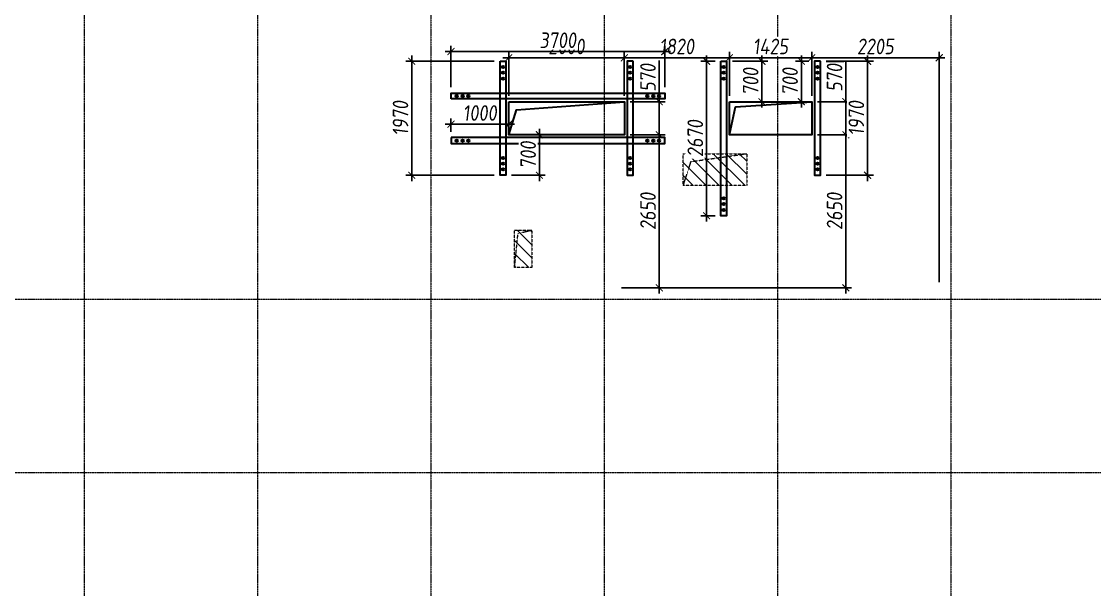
# Model space of a CAD drawing. Header units: millimetres. Extents: x -233751 to 529254, y -907864 to 285890.
# Drawn here: x 65558 to 84130, y -86417 to -76593 of the extents above; entities that cross this region are included whole.
import ezdxf

# ---------------------------------------------------------------- set-up
doc = ezdxf.new("R2010")
doc.units = ezdxf.units.MM
doc.linetypes.add('ADSK_Штриховая_ш2 п1', pattern=[3, 2, -1])
doc.linetypes.add('осевая', pattern=[2, 1.25, -0.25, 0.25, -0.25])
doc.layers.get('0').update_dxf_attribs({"lineweight": 30})
doc.layers.get('Defpoints').update_dxf_attribs({"lineweight": 0})
for name, color, linetype, lineweight in [('КР_Металл', 3, 'Continuous', 30), ('КР_Новые отверстия', 5, 'Continuous', 30), ('КР_Оси', 7, 'Continuous', 5), ('КР_Размеры отверстия', 7, 'Continuous', 5), ('КР_Размеры усиление', 1, 'Continuous', 5), ('КР_Сущ отверстия', 6, 'Continuous', 15)]:
    doc.layers.add(name, color=color, linetype=linetype, lineweight=lineweight)
doc.styles.add('ISOCPEUR', font='isocpeur.ttf', dxfattribs={"width": 0.85, "oblique": 7})
doc.dimstyles.new('R_100', dxfattribs={"dimtxt": 270, "dimasz": 120, "dimexe": 100, "dimexo": 100, "dimgap": 60, "dimtad": 1, "dimdec": 0, "dimrnd": 5, "dimzin": 0, "dimdsep": 46, "dimtxsty": 'ISOCPEUR', "dimblk": 'ARCHTICK', "dimcen": 0, "dimdle": 100, "dimclrd": 256, "dimclre": 256, "dimclrt": 256, "dimadec": 0, "dimazin": 0, "dimtfac": 2, "dimtdec": 0, "dimtmove": 0, "dimatfit": 3, "dimfxl": 1, "dimtvp": 3, "dimtfill": 1, "dimtolj": 1, "dimtzin": 0, "dimarcsym": 0})

# ---------------------------------------------------------------- blocks, each defined once
blk = doc.blocks.new('*U2117')
at = {"color": 0, "linetype": 'ByBlock', "lineweight": -2, "ltscale": 10}
blk.add_line((0, 0), (-71487, 0), dxfattribs=at)
blk = doc.blocks.new('*U2118')
at = {"color": 0, "linetype": 'ByBlock', "lineweight": -2, "ltscale": 10}
blk.add_line((0, 0), (-71487, 0), dxfattribs=at)
blk = doc.blocks.new('*U2127')
at = {"color": 0, "linetype": 'ByBlock', "lineweight": -2, "ltscale": 10}
blk.add_line((0, 0), (0, -53278), dxfattribs=at)
blk = doc.blocks.new('*U2128')
at = {"color": 0, "linetype": 'ByBlock', "lineweight": -2, "ltscale": 10}
blk.add_line((0, 0), (0, -53278), dxfattribs=at)
blk = doc.blocks.new('*U2129')
at = {"color": 0, "linetype": 'ByBlock', "lineweight": -2, "ltscale": 10}
blk.add_line((0, 0), (0, -53278), dxfattribs=at)
blk = doc.blocks.new('*U2130')
at = {"color": 0, "linetype": 'ByBlock', "lineweight": -2, "ltscale": 10}
blk.add_line((0, 0), (0, -53278), dxfattribs=at)
blk = doc.blocks.new('*U2131')
at = {"color": 0, "linetype": 'ByBlock', "lineweight": -2, "ltscale": 10}
blk.add_line((0, 0), (0, -53278), dxfattribs=at)
blk = doc.blocks.new('*U2132')
at = {"color": 0, "linetype": 'ByBlock', "lineweight": -2, "ltscale": 10}
blk.add_line((0, 0), (0, -53278), dxfattribs=at)
blk = doc.blocks.new('_ArchTick')
at = {"color": 0, "linetype": 'ByBlock', "const_width": 0.15}
blk.add_lwpolyline([(-0.5, -0.5), (0.5, 0.5)], dxfattribs=at)
blk = doc.blocks.new('*D1101')
at = {"layer": 'Defpoints', "color": 0, "transparency": 16777216}
for p in [(81442, -77220), (79236, -77980), (81442, -81199)]:
    blk.add_point(p, dxfattribs=at)
at = {"layer": 'КР_Размеры отверстия', "lineweight": -2, "transparency": 16777216}
for p, q in [((79136, -77220), (81542, -77220)), ((79236, -77880), (79236, -77120)), ((81442, -81099), (81442, -77120))]:
    blk.add_line(p, q, dxfattribs=at)
at = {"layer": 'КР_Размеры отверстия', "lineweight": -2, "transparency": 16777216, "xscale": 120, "yscale": 120, "zscale": 120, "rotation": 180}
blk.add_blockref('_ArchTick', (79236, -77220), dxfattribs=at)
at = {"layer": 'КР_Размеры отверстия', "lineweight": -2, "transparency": 16777216, "xscale": 120, "yscale": 120, "zscale": 120}
blk.add_blockref('_ArchTick', (81442, -77220), dxfattribs=at)
at = {"layer": 'КР_Размеры отверстия', "transparency": 16777216, "insert": (80339, -77025), "char_height": 270, "attachment_point": 5, "style": 'ISOCPEUR', "bg_fill": 3, "box_fill_scale": 1.1, "bg_fill_color": 256, "bg_fill_true_color": 13158600, "bg_fill_transparency": 0}
blk.add_mtext('\\A1;2205', dxfattribs=at)
blk = doc.blocks.new('*D1102')
at = {"layer": 'Defpoints', "color": 0, "transparency": 16777216}
for p in [(77812, -77220), (77812, -77980), (79236, -77980)]:
    blk.add_point(p, dxfattribs=at)
at = {"layer": 'КР_Размеры отверстия', "lineweight": -2, "transparency": 16777216}
for p, q in [((79336, -77220), (77712, -77220)), ((77812, -77880), (77812, -77120)), ((79236, -77880), (79236, -77120))]:
    blk.add_line(p, q, dxfattribs=at)
at = {"layer": 'КР_Размеры отверстия', "lineweight": -2, "transparency": 16777216, "xscale": 120, "yscale": 120, "zscale": 120, "rotation": 180}
blk.add_blockref('_ArchTick', (77812, -77220), dxfattribs=at)
at = {"layer": 'КР_Размеры отверстия', "lineweight": -2, "transparency": 16777216, "xscale": 120, "yscale": 120, "zscale": 120}
blk.add_blockref('_ArchTick', (79236, -77220), dxfattribs=at)
at = {"layer": 'КР_Размеры отверстия', "transparency": 16777216, "insert": (78524, -77025), "char_height": 270, "attachment_point": 5, "style": 'ISOCPEUR', "bg_fill": 3, "box_fill_scale": 1.1, "bg_fill_color": 256, "bg_fill_true_color": 13158600, "bg_fill_transparency": 0}
blk.add_mtext('\\A1;1425', dxfattribs=at)
blk = doc.blocks.new('*D1103')
at = {"layer": 'Defpoints', "color": 0, "transparency": 16777216}
for p in [(75992, -77220), (75992, -77980), (77812, -77980)]:
    blk.add_point(p, dxfattribs=at)
at = {"layer": 'КР_Размеры отверстия', "lineweight": -2, "transparency": 16777216}
for p, q in [((77912, -77220), (75892, -77220)), ((75992, -77880), (75992, -77120)), ((77812, -77880), (77812, -77120))]:
    blk.add_line(p, q, dxfattribs=at)
at = {"layer": 'КР_Размеры отверстия', "lineweight": -2, "transparency": 16777216, "xscale": 120, "yscale": 120, "zscale": 120, "rotation": 180}
blk.add_blockref('_ArchTick', (75992, -77220), dxfattribs=at)
at = {"layer": 'КР_Размеры отверстия', "lineweight": -2, "transparency": 16777216, "xscale": 120, "yscale": 120, "zscale": 120}
blk.add_blockref('_ArchTick', (77812, -77220), dxfattribs=at)
at = {"layer": 'КР_Размеры отверстия', "transparency": 16777216, "insert": (76902, -77025), "char_height": 270, "attachment_point": 5, "style": 'ISOCPEUR', "bg_fill": 3, "box_fill_scale": 1.1, "bg_fill_color": 256, "bg_fill_true_color": 13158600, "bg_fill_transparency": 0}
blk.add_mtext('\\A1;1820', dxfattribs=at)
blk = doc.blocks.new('*D1104')
at = {"layer": 'Defpoints', "color": 0, "transparency": 16777216}
for p in [(73992, -77220), (73992, -77980), (75992, -77980)]:
    blk.add_point(p, dxfattribs=at)
at = {"layer": 'КР_Размеры отверстия', "lineweight": -2, "transparency": 16777216}
for p, q in [((76092, -77220), (73892, -77220)), ((73992, -77880), (73992, -77120)), ((75992, -77880), (75992, -77120))]:
    blk.add_line(p, q, dxfattribs=at)
at = {"layer": 'КР_Размеры отверстия', "lineweight": -2, "transparency": 16777216, "xscale": 120, "yscale": 120, "zscale": 120, "rotation": 180}
blk.add_blockref('_ArchTick', (73992, -77220), dxfattribs=at)
at = {"layer": 'КР_Размеры отверстия', "lineweight": -2, "transparency": 16777216, "xscale": 120, "yscale": 120, "zscale": 120}
blk.add_blockref('_ArchTick', (75992, -77220), dxfattribs=at)
at = {"layer": 'КР_Размеры отверстия', "transparency": 16777216, "insert": (74992, -77025), "char_height": 270, "attachment_point": 5, "style": 'ISOCPEUR', "bg_fill": 3, "box_fill_scale": 1.1, "bg_fill_color": 256, "bg_fill_true_color": 13158600, "bg_fill_transparency": 0}
blk.add_mtext('\\A1;2000', dxfattribs=at)
blk = doc.blocks.new('*D1105')
at = {"layer": 'Defpoints', "color": 0, "transparency": 16777216}
for p in [(79236, -78552), (75842, -81199), (79826, -81199)]:
    blk.add_point(p, dxfattribs=at)
at = {"layer": 'КР_Размеры отверстия', "lineweight": -2, "transparency": 16777216}
for p, q in [((79336, -78552), (79926, -78552)), ((79826, -78452), (79826, -81299)), ((75942, -81199), (79926, -81199))]:
    blk.add_line(p, q, dxfattribs=at)
at = {"layer": 'КР_Размеры отверстия', "lineweight": -2, "transparency": 16777216, "xscale": 120, "yscale": 120, "zscale": 120}
for p, rotation in [((79826, -78552), 90), ((79826, -81199), 270)]:
    blk.add_blockref('_ArchTick', p, dxfattribs=dict(at, rotation=rotation))
at = {"layer": 'КР_Размеры отверстия', "transparency": 16777216, "insert": (79631, -79875), "char_height": 270, "attachment_point": 5, "rotation": 90, "style": 'ISOCPEUR', "bg_fill": 3, "box_fill_scale": 1.1, "bg_fill_color": 256, "bg_fill_true_color": 13158600, "bg_fill_transparency": 0}
blk.add_mtext('\\A1;2650', dxfattribs=at)
blk = doc.blocks.new('*D1106')
at = {"layer": 'Defpoints', "color": 0, "transparency": 16777216}
for p in [(79236, -77980), (79826, -77980), (79236, -78552)]:
    blk.add_point(p, dxfattribs=at)
at = {"layer": 'КР_Размеры отверстия', "lineweight": -2, "transparency": 16777216}
for p, q in [((79826, -77980), (79826, -77270)), ((79336, -77980), (79926, -77980)), ((79826, -78652), (79826, -77980)), ((79336, -78552), (79926, -78552))]:
    blk.add_line(p, q, dxfattribs=at)
at = {"layer": 'КР_Размеры отверстия', "lineweight": -2, "transparency": 16777216, "xscale": 120, "yscale": 120, "zscale": 120}
for p, rotation in [((79826, -77980), 90), ((79826, -78552), 270)]:
    blk.add_blockref('_ArchTick', p, dxfattribs=dict(at, rotation=rotation))
at = {"layer": 'КР_Размеры отверстия', "transparency": 16777216, "insert": (79631, -77565), "char_height": 270, "attachment_point": 5, "rotation": 90, "style": 'ISOCPEUR', "bg_fill": 3, "box_fill_scale": 1.1, "bg_fill_color": 256, "bg_fill_true_color": 13158600, "bg_fill_transparency": 0}
blk.add_mtext('\\A1;570', dxfattribs=at)
blk = doc.blocks.new('*D1107')
at = {"layer": 'Defpoints', "color": 0, "transparency": 16777216}
for p in [(75992, -78552), (75842, -81199), (76597, -81199)]:
    blk.add_point(p, dxfattribs=at)
at = {"layer": 'КР_Размеры отверстия', "lineweight": -2, "transparency": 16777216}
for p, q in [((76092, -78552), (76697, -78552)), ((76597, -78452), (76597, -81299)), ((75942, -81199), (76697, -81199))]:
    blk.add_line(p, q, dxfattribs=at)
at = {"layer": 'КР_Размеры отверстия', "lineweight": -2, "transparency": 16777216, "xscale": 120, "yscale": 120, "zscale": 120}
for p, rotation in [((76597, -78552), 90), ((76597, -81199), 270)]:
    blk.add_blockref('_ArchTick', p, dxfattribs=dict(at, rotation=rotation))
at = {"layer": 'КР_Размеры отверстия', "transparency": 16777216, "insert": (76402, -79875), "char_height": 270, "attachment_point": 5, "rotation": 90, "style": 'ISOCPEUR', "bg_fill": 3, "box_fill_scale": 1.1, "bg_fill_color": 256, "bg_fill_true_color": 13158600, "bg_fill_transparency": 0}
blk.add_mtext('\\A1;2650', dxfattribs=at)
blk = doc.blocks.new('*D1108')
at = {"layer": 'Defpoints', "color": 0, "transparency": 16777216}
for p in [(75992, -77980), (76597, -77980), (75992, -78552)]:
    blk.add_point(p, dxfattribs=at)
at = {"layer": 'КР_Размеры отверстия', "lineweight": -2, "transparency": 16777216}
for p, q in [((76597, -77980), (76597, -77270)), ((76092, -77980), (76697, -77980)), ((76597, -78652), (76597, -77980)), ((76092, -78552), (76697, -78552))]:
    blk.add_line(p, q, dxfattribs=at)
at = {"layer": 'КР_Размеры отверстия', "lineweight": -2, "transparency": 16777216, "xscale": 120, "yscale": 120, "zscale": 120}
for p, rotation in [((76597, -77980), 90), ((76597, -78552), 270)]:
    blk.add_blockref('_ArchTick', p, dxfattribs=dict(at, rotation=rotation))
at = {"layer": 'КР_Размеры отверстия', "transparency": 16777216, "insert": (76402, -77565), "char_height": 270, "attachment_point": 5, "rotation": 90, "style": 'ISOCPEUR', "bg_fill": 3, "box_fill_scale": 1.1, "bg_fill_color": 256, "bg_fill_true_color": 13158600, "bg_fill_transparency": 0}
blk.add_mtext('\\A1;570', dxfattribs=at)
blk = doc.blocks.new('*D1325')
at = {"layer": 'Defpoints', "color": 0, "transparency": 16777216}
for p in [(76692, -77112), (72992, -77830), (76692, -77830)]:
    blk.add_point(p, dxfattribs=at)
at = {"layer": 'КР_Размеры усиление', "color": 3, "lineweight": -2, "transparency": 16777216}
for p, q in [((72992, -77730), (72992, -77012)), ((76692, -77730), (76692, -77012)), ((72892, -77112), (76792, -77112))]:
    blk.add_line(p, q, dxfattribs=at)
at = {"layer": 'КР_Размеры усиление', "color": 3, "lineweight": -2, "transparency": 16777216, "xscale": 120, "yscale": 120, "zscale": 120, "rotation": 180}
blk.add_blockref('_ArchTick', (72992, -77112), dxfattribs=at)
at = {"layer": 'КР_Размеры усиление', "color": 3, "lineweight": -2, "transparency": 16777216, "xscale": 120, "yscale": 120, "zscale": 120}
blk.add_blockref('_ArchTick', (76692, -77112), dxfattribs=at)
at = {"layer": 'КР_Размеры усиление', "color": 3, "transparency": 16777216, "insert": (74842, -76917), "char_height": 270, "attachment_point": 5, "style": 'ISOCPEUR', "bg_fill": 3, "box_fill_scale": 1.1, "bg_fill_color": 256, "bg_fill_true_color": 13158600, "bg_fill_transparency": 0}
blk.add_mtext('\\A1;3700', dxfattribs=at)
blk = doc.blocks.new('*D1326')
at = {"layer": 'Defpoints', "color": 0, "transparency": 16777216}
for p in [(79386, -77280), (80203, -77280), (79386, -79252)]:
    blk.add_point(p, dxfattribs=at)
at = {"layer": 'КР_Размеры усиление', "lineweight": -2, "transparency": 16777216}
for p, q in [((80203, -79352), (80203, -77180)), ((79486, -77280), (80303, -77280)), ((79486, -79252), (80303, -79252))]:
    blk.add_line(p, q, dxfattribs=at)
at = {"layer": 'КР_Размеры усиление', "lineweight": -2, "transparency": 16777216, "xscale": 120, "yscale": 120, "zscale": 120}
for p, rotation in [((80203, -77280), 90), ((80203, -79252), 270)]:
    blk.add_blockref('_ArchTick', p, dxfattribs=dict(at, rotation=rotation))
at = {"layer": 'КР_Размеры усиление', "transparency": 16777216, "insert": (80008, -78266), "char_height": 270, "attachment_point": 5, "rotation": 90, "style": 'ISOCPEUR', "bg_fill": 3, "box_fill_scale": 1.1, "bg_fill_color": 256, "bg_fill_true_color": 13158600, "bg_fill_transparency": 0}
blk.add_mtext('\\A1;1970', dxfattribs=at)
blk = doc.blocks.new('*D1327')
at = {"layer": 'Defpoints', "color": 0, "transparency": 16777216}
for p in [(72313, -77280), (73842, -77280), (73842, -79252)]:
    blk.add_point(p, dxfattribs=at)
at = {"layer": 'КР_Размеры усиление', "lineweight": -2, "transparency": 16777216}
for p, q in [((72313, -79352), (72313, -77180)), ((73742, -77280), (72213, -77280)), ((73742, -79252), (72213, -79252))]:
    blk.add_line(p, q, dxfattribs=at)
at = {"layer": 'КР_Размеры усиление', "lineweight": -2, "transparency": 16777216, "xscale": 120, "yscale": 120, "zscale": 120}
for p, rotation in [((72313, -77280), 90), ((72313, -79252), 270)]:
    blk.add_blockref('_ArchTick', p, dxfattribs=dict(at, rotation=rotation))
at = {"layer": 'КР_Размеры усиление', "transparency": 16777216, "insert": (72118, -78266), "char_height": 270, "attachment_point": 5, "rotation": 90, "style": 'ISOCPEUR', "bg_fill": 3, "box_fill_scale": 1.1, "bg_fill_color": 256, "bg_fill_true_color": 13158600, "bg_fill_transparency": 0}
blk.add_mtext('\\A1;1970', dxfattribs=at)
blk = doc.blocks.new('*D1362')
at = {"layer": 'Defpoints', "color": 0, "transparency": 16777216}
for p in [(73992, -78551), (73942, -79252)]:
    blk.add_point(p, dxfattribs=at)
at = {"layer": 'КР_Размеры усиление', "lineweight": -2, "transparency": 16777216}
for p, q in [((74092, -78551), (74623, -78551)), ((74523, -78451), (74523, -79352)), ((74042, -79252), (74623, -79252))]:
    blk.add_line(p, q, dxfattribs=at)
at = {"layer": 'КР_Размеры усиление', "lineweight": -2, "transparency": 16777216, "xscale": 120, "yscale": 120, "zscale": 120}
for p, rotation in [((74523, -78551), 90), ((74523, -79252), 270)]:
    blk.add_blockref('_ArchTick', p, dxfattribs=dict(at, rotation=rotation))
at = {"layer": 'КР_Размеры усиление', "transparency": 16777216, "insert": (74328, -78902), "char_height": 270, "attachment_point": 5, "rotation": 90, "style": 'ISOCPEUR', "bg_fill": 3, "box_fill_scale": 1.1, "bg_fill_color": 256, "bg_fill_true_color": 13158600, "bg_fill_transparency": 0}
blk.add_mtext('\\A1;700', dxfattribs=at)
at = {"layer": 'Defpoints', "color": 0, "transparency": 16777216}
blk.add_point((74523, -79252), dxfattribs=at)
blk = doc.blocks.new('*D1363')
at = {"layer": 'Defpoints', "color": 0, "transparency": 16777216}
for p in [(72992, -78370), (73992, -78552), (72992, -78602)]:
    blk.add_point(p, dxfattribs=at)
at = {"layer": 'КР_Размеры усиление', "color": 3, "lineweight": -2, "transparency": 16777216}
for p, q in [((74092, -78370), (72892, -78370)), ((72992, -78502), (72992, -78270)), ((73992, -78452), (73992, -78270))]:
    blk.add_line(p, q, dxfattribs=at)
at = {"layer": 'КР_Размеры усиление', "color": 3, "lineweight": -2, "transparency": 16777216, "xscale": 120, "yscale": 120, "zscale": 120, "rotation": 180}
blk.add_blockref('_ArchTick', (72992, -78370), dxfattribs=at)
at = {"layer": 'КР_Размеры усиление', "color": 3, "lineweight": -2, "transparency": 16777216, "xscale": 120, "yscale": 120, "zscale": 120}
blk.add_blockref('_ArchTick', (73992, -78370), dxfattribs=at)
at = {"layer": 'КР_Размеры усиление', "color": 3, "transparency": 16777216, "insert": (73492, -78175), "char_height": 270, "attachment_point": 5, "style": 'ISOCPEUR', "bg_fill": 3, "box_fill_scale": 1.1, "bg_fill_color": 256, "bg_fill_true_color": 13158600, "bg_fill_transparency": 0}
blk.add_mtext('\\A1;1000', dxfattribs=at)
blk = doc.blocks.new('*D1364')
at = {"layer": 'Defpoints', "color": 0, "transparency": 16777216}
for p in [(79286, -77280), (79235, -77980)]:
    blk.add_point(p, dxfattribs=at)
at = {"layer": 'КР_Размеры усиление', "lineweight": -2, "transparency": 16777216}
for p, q in [((79056, -78080), (79056, -77180)), ((79186, -77280), (78956, -77280)), ((79135, -77980), (78956, -77980))]:
    blk.add_line(p, q, dxfattribs=at)
at = {"layer": 'КР_Размеры усиление', "lineweight": -2, "transparency": 16777216, "xscale": 120, "yscale": 120, "zscale": 120}
for p, rotation in [((79056, -77280), 90), ((79056, -77980), 270)]:
    blk.add_blockref('_ArchTick', p, dxfattribs=dict(at, rotation=rotation))
at = {"layer": 'КР_Размеры усиление', "transparency": 16777216, "insert": (78861, -77630), "char_height": 270, "attachment_point": 5, "rotation": 90, "style": 'ISOCPEUR', "bg_fill": 3, "box_fill_scale": 1.1, "bg_fill_color": 256, "bg_fill_true_color": 13158600, "bg_fill_transparency": 0}
blk.add_mtext('\\A1;700', dxfattribs=at)
at = {"layer": 'Defpoints', "color": 0, "transparency": 16777216}
blk.add_point((79056, -77280), dxfattribs=at)
blk = doc.blocks.new('*D1400')
at = {"layer": 'Defpoints', "color": 0, "transparency": 16777216}
for p in [(77662, -77280), (77415, -79952), (77662, -79952)]:
    blk.add_point(p, dxfattribs=at)
at = {"layer": 'КР_Размеры усиление', "lineweight": -2, "transparency": 16777216}
for p, q in [((77415, -77180), (77415, -80052)), ((77562, -77280), (77315, -77280)), ((77562, -79952), (77315, -79952))]:
    blk.add_line(p, q, dxfattribs=at)
at = {"layer": 'КР_Размеры усиление', "lineweight": -2, "transparency": 16777216, "xscale": 120, "yscale": 120, "zscale": 120}
for p, rotation in [((77415, -77280), 90), ((77415, -79952), 270)]:
    blk.add_blockref('_ArchTick', p, dxfattribs=dict(at, rotation=rotation))
at = {"layer": 'КР_Размеры усиление', "transparency": 16777216, "insert": (77220, -78616), "char_height": 270, "attachment_point": 5, "rotation": 90, "style": 'ISOCPEUR', "bg_fill": 3, "box_fill_scale": 1.1, "bg_fill_color": 256, "bg_fill_true_color": 13158600, "bg_fill_transparency": 0}
blk.add_mtext('\\A1;2670', dxfattribs=at)
blk = doc.blocks.new('*D1401')
at = {"layer": 'Defpoints', "color": 0, "transparency": 16777216}
for p in [(77762, -77280), (77812, -77980)]:
    blk.add_point(p, dxfattribs=at)
at = {"layer": 'КР_Размеры усиление', "lineweight": -2, "transparency": 16777216}
for p, q in [((78374, -78080), (78374, -77180)), ((77862, -77280), (78474, -77280)), ((77912, -77980), (78474, -77980))]:
    blk.add_line(p, q, dxfattribs=at)
at = {"layer": 'КР_Размеры усиление', "lineweight": -2, "transparency": 16777216, "xscale": 120, "yscale": 120, "zscale": 120}
for p, rotation in [((78374, -77280), 90), ((78374, -77980), 270)]:
    blk.add_blockref('_ArchTick', p, dxfattribs=dict(at, rotation=rotation))
at = {"layer": 'КР_Размеры усиление', "transparency": 16777216, "insert": (78179, -77630), "char_height": 270, "attachment_point": 5, "rotation": 90, "style": 'ISOCPEUR', "bg_fill": 3, "box_fill_scale": 1.1, "bg_fill_color": 256, "bg_fill_true_color": 13158600, "bg_fill_transparency": 0}
blk.add_mtext('\\A1;700', dxfattribs=at)
at = {"layer": 'Defpoints', "color": 0, "transparency": 16777216}
blk.add_point((78374, -77280), dxfattribs=at)

msp = doc.modelspace()

# ---------------------------------------------------------------- hatches: boundary and pattern name
at = {"layer": 'КР_Сущ отверстия'}
h = msp.add_hatch(dxfattribs=at)
h.set_pattern_fill('ANSI31', scale=50, angle=90)
h.paths.add_polyline_path([(78112.4, -78879.3), (77012.4, -78879.3), (77012.4, -79429.3), (78112.4, -79429.3)])
h = msp.add_hatch(dxfattribs=at)
h.set_pattern_fill('ANSI31', scale=50, angle=90)
h.paths.add_polyline_path([(74392.4, -80199.3), (74092.4, -80199.3), (74092.4, -80849.3), (74392.4, -80849.3)])

# ---------------------------------------------------------------- linework, layer by layer
at = {"layer": 'КР_Металл'}
for centre in [(73092.4, -77879.7), (73192.4, -77879.7), (73292.4, -77879.7), (73092.4, -78651.5), (73192.4, -78651.5), (73292.4, -78651.5)]:
    msp.add_circle(centre, 20, dxfattribs=at)
at = {"layer": 'КР_Металл', "color": 1}
for centre in [(73892.4, -78951.5), (73892.4, -79051.5), (73892.4, -79151.5)]:
    msp.add_circle(centre, 20, dxfattribs=at)
at = {"layer": 'КР_Новые отверстия'}
for points in [[(73992.4, -77979.7), (75992.4, -77979.7), (75992.4, -78551.5), (73992.4, -78551.5)], [(77812.4, -77979.7), (79235.7, -77979.7), (79235.7, -78551.5), (77812.4, -78551.5)]]:
    msp.add_lwpolyline(points, close=True, dxfattribs=at)
for points in [[(73992.4, -78551.5), (74126.1, -78123), (75992.4, -77979.7)], [(77812.4, -78551.5), (77915.3, -78069.6), (79235.7, -77979.7)]]:
    msp.add_lwpolyline(points, dxfattribs=at)
at = {"layer": 'КР_Сущ отверстия', "linetype": 'ADSK_Штриховая_ш2 п1'}
for points in [[(77012.4, -78879.3), (78112.4, -78879.3), (78112.4, -79429.3), (77012.4, -79429.3)], [(74092.4, -80199.3), (74392.4, -80199.3), (74392.4, -80849.3), (74092.4, -80849.3)]]:
    msp.add_lwpolyline(points, close=True, dxfattribs=at)
for points in [[(77012.4, -79429.3), (77145.7, -79016), (78112.4, -78879.3)], [(74092.4, -80849.3), (74151.9, -80258.3), (74392.4, -80199.3)]]:
    msp.add_lwpolyline(points, dxfattribs=at)

# ---------------------------------------------------------------- block references
at = {"layer": 'КР_Оси', "linetype": 'осевая'}
for name, p in [('*U2127', (66643.7, -65636.9)), ('*U2128', (69643.7, -65636.9)), ('*U2129', (72643.7, -65636.9)), ('*U2130', (75643.7, -65636.9)), ('*U2131', (78643.7, -65636.9)), ('*U2132', (81643.7, -65636.9)), ('*U2118', (119772, -81399.3)), ('*U2117', (119772, -84399.3))]:
    msp.add_blockref(name, p, dxfattribs=at)

# ---------------------------------------------------------------- next in the draw order: dimensions: what is measured, and where the dimension line sits
at = {"layer": 'КР_Размеры отверстия'}
dim = msp.add_linear_dim(base=(81442.4, -77219.8), p1=(79235.7, -77979.7), p2=(81442.4, -81199.3), dimstyle='R_100', override={"dimpost": '\\X'}, dxfattribs=at)
dim.commit()
dim.dimension.update_dxf_attribs({"geometry": '*D1101', "text_midpoint": (80339.1, -77024.8)})

# ---------------------------------------------------------------- next in the draw order: dimensions: what is measured, and where the dimension line sits
dim = msp.add_linear_dim(base=(77812.4, -77219.8), p1=(79235.7, -77979.7), p2=(77812.4, -77979.7), dimstyle='R_100', override={"dimpost": '\\X', "dimtmove": 1}, dxfattribs=at)
dim.commit()
dim.dimension.update_dxf_attribs({"geometry": '*D1102', "text_midpoint": (78524.1, -77024.8)})
dim = msp.add_linear_dim(base=(79826.1, -81199.3), p1=(79235.7, -78551.5), p2=(75842.4, -81199.3), angle=90, dimstyle='R_100', override={"dimpost": '\\X'}, dxfattribs=at)
dim.commit()
dim.dimension.update_dxf_attribs({"geometry": '*D1105', "text_midpoint": (79631.1, -79875.4)})

# ---------------------------------------------------------------- next in the draw order: linework, layer by layer
at = {"layer": 'КР_Металл', "color": 1}
for centre in [(79335.7, -78951.5), (79335.7, -79051.5), (79335.7, -79151.5), (77712.4, -79651.5), (77712.4, -79751.5), (77712.4, -79851.5)]:
    msp.add_circle(centre, 20, dxfattribs=at)

# ---------------------------------------------------------------- next in the draw order: dimensions: what is measured, and where the dimension line sits
at = {"layer": 'КР_Размеры отверстия'}
dim = msp.add_linear_dim(base=(75992.4, -77219.8), p1=(77812.4, -77979.7), p2=(75992.4, -77979.7), dimstyle='R_100', override={"dimpost": '\\X', "dimtmove": 1}, dxfattribs=at)
dim.commit()
dim.dimension.update_dxf_attribs({"geometry": '*D1103', "text_midpoint": (76902.4, -77024.8)})
dim = msp.add_linear_dim(base=(79826.1, -77979.7), p1=(79235.7, -78551.5), p2=(79235.7, -77979.7), angle=90, dimstyle='R_100', override={"dimpost": '\\X'}, dxfattribs=at)
dim.commit()
dim.dimension.update_dxf_attribs({"geometry": '*D1106', "text_midpoint": (79826.1, -77565.1), "dimtype": 160})
dim = msp.add_linear_dim(base=(76597.5, -81199.3), p1=(75992.4, -78551.5), p2=(75842.4, -81199.3), angle=90, dimstyle='R_100', override={"dimpost": '\\X'}, dxfattribs=at)
dim.commit()
dim.dimension.update_dxf_attribs({"geometry": '*D1107', "text_midpoint": (76402.5, -79875.4)})

# ---------------------------------------------------------------- next in the draw order: linework, layer by layer
at = {"layer": 'КР_Металл', "color": 1}
for points in [[(77662.4, -77279.7), (77762.4, -77279.7), (77762.4, -79951.5), (77662.4, -79951.5)], [(79385.7, -77279.7), (79285.7, -77279.7), (79285.7, -79251.5), (79385.7, -79251.5)]]:
    msp.add_lwpolyline(points, close=True, dxfattribs=at)
for centre in [(77712.4, -77379.7), (79335.7, -77379.7), (77712.4, -77479.7), (77712.4, -77579.7), (79335.7, -77479.7), (79335.7, -77579.7), (76092.4, -78951.5), (76092.4, -79051.5), (76092.4, -79151.5)]:
    msp.add_circle(centre, 20, dxfattribs=at)

# ---------------------------------------------------------------- next in the draw order: dimensions: what is measured, and where the dimension line sits
at = {"layer": 'КР_Размеры отверстия'}
dim = msp.add_linear_dim(base=(73992.4, -77219.8), p1=(75992.4, -77979.7), p2=(73992.4, -77979.7), dimstyle='R_100', override={"dimpost": '\\X', "dimtmove": 1}, dxfattribs=at)
dim.commit()
dim.dimension.update_dxf_attribs({"geometry": '*D1104', "text_midpoint": (74992.4, -77024.8)})

# ---------------------------------------------------------------- next in the draw order: linework, layer by layer
at = {"layer": 'КР_Металл', "color": 1}
msp.add_lwpolyline([(73842.4, -77279.7), (73942.4, -77279.7), (73942.4, -79251.5), (73842.4, -79251.5)], close=True, dxfattribs=at)
for centre in [(73892.4, -77379.7), (73892.4, -77479.7), (73892.4, -77579.7)]:
    msp.add_circle(centre, 20, dxfattribs=at)

# ---------------------------------------------------------------- next in the draw order: dimensions: what is measured, and where the dimension line sits
at = {"layer": 'КР_Размеры отверстия'}
dim = msp.add_linear_dim(base=(76597.5, -77979.7), p1=(75992.4, -78551.5), p2=(75992.4, -77979.7), angle=90, dimstyle='R_100', override={"dimpost": '\\X'}, dxfattribs=at)
dim.commit()
dim.dimension.update_dxf_attribs({"geometry": '*D1108', "text_midpoint": (76402.5, -77565.1)})
at = {"layer": 'КР_Размеры усиление'}
for base, p1, p2, picture, middle in [((77415.4, -79951.5), (77662.4, -77279.7), (77662.4, -79951.5), '*D1400', (77220.4, -78615.6)), ((78373.5, -77279.7), (77812.4, -77979.7), (77762.4, -77279.7), '*D1401', (78178.5, -77629.7)), ((79056, -77279.7), (79235.2, -77979.7), (79285.7, -77279.7), '*D1364', (78861, -77629.7)), ((80202.7, -77279.7), (79385.7, -79251.5), (79385.7, -77279.7), '*D1326', (80007.7, -78265.6))]:
    dim = msp.add_linear_dim(base=base, p1=p1, p2=p2, angle=90, dimstyle='R_100', override={"dimpost": '\\X'}, dxfattribs=at)
    dim.commit()
    dim.dimension.update_dxf_attribs({"geometry": picture, "text_midpoint": middle})

# ---------------------------------------------------------------- next in the draw order: linework, layer by layer
at = {"layer": 'КР_Металл', "color": 1}
msp.add_lwpolyline([(76142.4, -77279.7), (76042.4, -77279.7), (76042.4, -79251.5), (76142.4, -79251.5)], close=True, dxfattribs=at)
at = {"layer": 'КР_Металл'}
for points in [[(72992.4, -77929.7), (72992.4, -77829.7), (76692.4, -77829.7), (76692.4, -77929.7)], [(72992.4, -78601.5), (72992.4, -78701.5), (76692.4, -78701.5), (76692.4, -78601.5)]]:
    msp.add_lwpolyline(points, close=True, dxfattribs=at)
at = {"layer": 'КР_Металл', "color": 1}
for centre in [(76092.4, -77379.7), (76092.4, -77479.7), (76092.4, -77579.7)]:
    msp.add_circle(centre, 20, dxfattribs=at)
at = {"layer": 'КР_Металл'}
for centre in [(76392.4, -77879.7), (76492.4, -77879.7), (76592.4, -77879.7), (76392.4, -78651.5), (76492.4, -78651.5), (76592.4, -78651.5)]:
    msp.add_circle(centre, 20, dxfattribs=at)

# ---------------------------------------------------------------- next in the draw order: dimensions: what is measured, and where the dimension line sits
at = {"layer": 'КР_Размеры усиление'}
dim = msp.add_linear_dim(base=(76692.4, -77112.1), p1=(72992.4, -77829.7), p2=(76692.4, -77829.7), dimstyle='R_100', override={"dimpost": '\\X', "dimclrd": 3, "dimclre": 3, "dimclrt": 3, "dimtmove": 1}, dxfattribs=at)
dim.commit()
dim.dimension.update_dxf_attribs({"geometry": '*D1325', "text_midpoint": (74842.4, -76917.1)})
dim = msp.add_linear_dim(base=(74522.6, -79251.5), p1=(73992.4, -78551.5), p2=(73942.4, -79251.5), angle=90, dimstyle='R_100', override={"dimpost": '\\X'}, dxfattribs=at)
dim.commit()
dim.dimension.update_dxf_attribs({"geometry": '*D1362', "text_midpoint": (74327.6, -78901.5)})

# ---------------------------------------------------------------- next in the draw order: dimensions: what is measured, and where the dimension line sits
dim = msp.add_linear_dim(base=(72313.2, -77279.7), p1=(73842.4, -79251.5), p2=(73842.4, -77279.7), angle=90, dimstyle='R_100', override={"dimpost": '\\X'}, dxfattribs=at)
dim.commit()
dim.dimension.update_dxf_attribs({"geometry": '*D1327', "text_midpoint": (72118.2, -78265.6)})

# ---------------------------------------------------------------- next in the draw order: dimensions: what is measured, and where the dimension line sits
dim = msp.add_linear_dim(base=(72992.4, -78370.2), p1=(73992.4, -78551.5), p2=(72992.4, -78601.5), dimstyle='R_100', override={"dimpost": '\\X', "dimclrd": 3, "dimclre": 3, "dimclrt": 3, "dimtmove": 1}, dxfattribs=at)
dim.commit()
dim.dimension.update_dxf_attribs({"geometry": '*D1363', "text_midpoint": (73492.4, -78175.2)})

doc.saveas('drawing.dxf')
